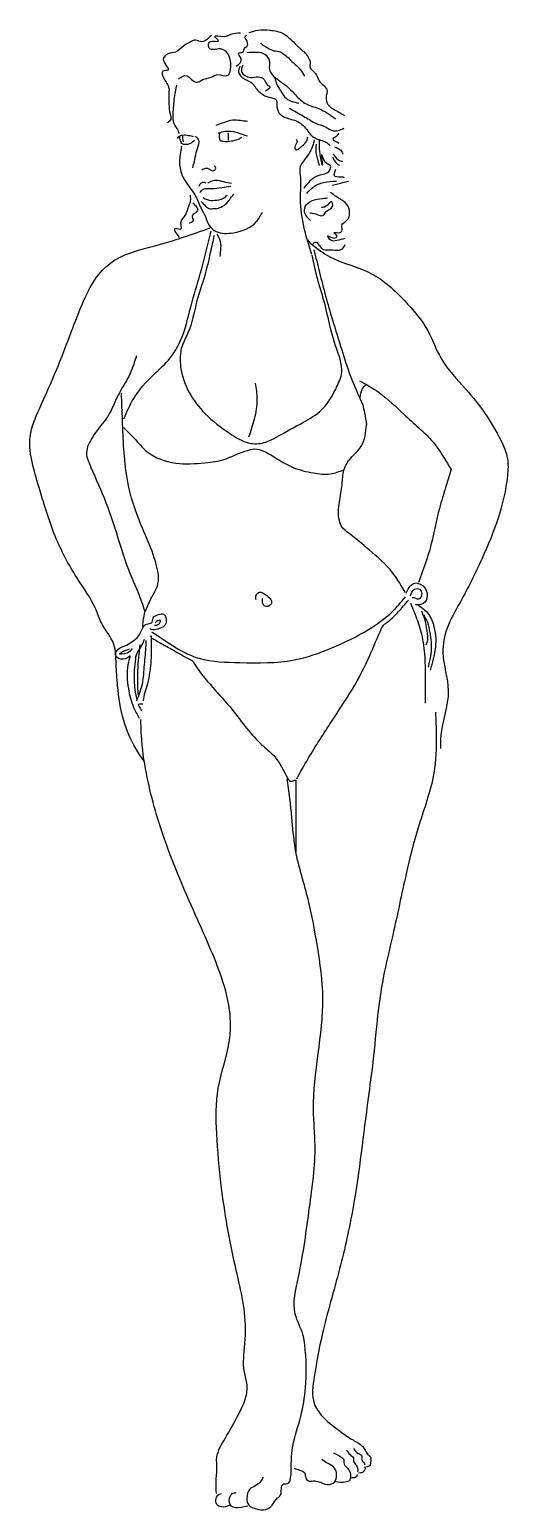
# Model space of a CAD drawing. Header units: millimetres. Extents: x -268 to 296, y 4 to 1750.
import ezdxf

# ---------------------------------------------------------------- set-up
doc = ezdxf.new("R2010")
doc.units = ezdxf.units.MM
doc.layers.add('ceco.net 139', color=7, linetype='Continuous')

msp = doc.modelspace()

# ---------------------------------------------------------------- linework, layer by layer
at = {"layer": 'ceco.net 139'}
for points, knots in [([(-92.9, 1692.1), (-89.5, 1694.3), (-83.8, 1697.9), (-77.7, 1691), (-71.2, 1686.1), (-64.1, 1692.5), (-55.2, 1692.4), (-46.1, 1699.2), (-34.5, 1692.7), (-28.9, 1709.8), (-35.5, 1732.8), (-56.2, 1724.1), (-57.9, 1731.8), (-56.3, 1738.8), (-40.5, 1733.4), (-55.4, 1745.3), (-38.3, 1740), (-30.9, 1745.7), (-24, 1746.1), (-19.9, 1746.3)], [0, 0, 0, 0, 10.22778, 17.392651, 25.207925, 30.68207, 42.567415, 51.00542, 62.834945, 70.064383, 97.216699, 110.353833, 113.955136, 118.658933, 128.746311, 135.56933, 146.49265, 154.782482, 166.276282, 166.276282, 166.276282, 166.276282]), ([(-9.6, 1746.6), (-6.2, 1747.7), (1.7, 1750.1), (15.4, 1749.5), (32.9, 1746.6), (44.1, 1732.8), (56.2, 1723.2), (63.3, 1713.7), (60.6, 1703.8), (70.3, 1699.4), (71.3, 1687.4), (84.7, 1681.4), (79.8, 1670.1), (82.5, 1660.1), (92.7, 1654.9), (99.2, 1650.8), (102.8, 1648.5)], [0, 0, 0, 0, 10.611864, 24.533584, 40.933277, 61.602334, 74.733052, 89.106805, 92.436327, 103.255362, 112.743146, 126.833253, 135.833361, 144.754117, 155.426325, 168.215142, 168.215142, 168.215142, 168.215142]), ([(-54, 1743.2), (-58.2, 1739.1), (-64.4, 1732.8), (-73.6, 1738.9), (-79.8, 1734.4), (-87.8, 1731.6), (-94.9, 1722.3), (-105.2, 1722.7), (-115.5, 1713.8), (-99.7, 1700.9), (-114.3, 1702.2), (-109.8, 1689.5), (-103.7, 1683.9), (-104.5, 1672.8), (-104.3, 1662.8), (-103.9, 1652.6), (-100.8, 1644.2), (-104.3, 1641.5), (-106, 1640.2)], [0, 0, 0, 0, 15.064409, 22.694927, 26.602585, 36.574569, 48.720247, 57.727583, 66.732385, 80.036884, 85.866203, 94.2095, 107.492887, 112.296655, 126.271271, 137.701037, 143.877072, 149.753708, 149.753708, 149.753708, 149.753708]), ([(-24.9, 1706.8), (-21.4, 1709.4), (-15.5, 1713.8), (-25.5, 1723.7), (-15.7, 1722), (-16, 1728.4), (-9.9, 1730.9), (-12.2, 1737.1), (-15.6, 1741.7), (-13.6, 1742.9), (-12.9, 1743.3)], [0, 0, 0, 0, 10.571966, 17.838503, 22.908937, 28.095079, 32.085582, 39.819886, 43.69785, 45.819858, 45.819858, 45.819858, 45.819858]), ([(4.6, 1733), (0.5, 1736.8), (15.7, 1724.3), (28.7, 1725.3), (39, 1713.4), (50, 1704.3), (54.1, 1697.8), (55.7, 1695.2)], [0, 0, 0, 0, 16.903035, 20.564206, 41.985885, 56.045299, 64.868233, 64.868233, 64.868233, 64.868233]), ([(-12.6, 1723.1), (-8.6, 1723.3), (-1.7, 1723.8), (9.2, 1722.3), (15.9, 1713.1), (12.3, 1701.3), (22.3, 1692), (33.3, 1684.8), (44, 1674.4), (55.1, 1661.5), (74.7, 1657.5), (85.9, 1649.4), (92.1, 1644.9)], [0, 0, 0, 0, 12.268851, 20.790685, 31.730366, 41.337967, 54.328869, 67.585173, 82.121033, 98.773191, 116.930278, 139.836853, 139.836853, 139.836853, 139.836853]), ([(-20.6, 1706.8), (-21.5, 1704.6), (-24, 1698.6), (-15.2, 1690.7), (-5.9, 1688), (-0.7, 1678.7), (7.5, 1671.7), (16.2, 1669.7), (23.3, 1667.6), (22.3, 1658.9), (24.8, 1650.3), (35.6, 1644.9), (48.3, 1643), (57.8, 1633.5), (64.3, 1622.7), (73.8, 1620), (81.9, 1617), (84.7, 1614.5), (85.8, 1613.4)], [0, 0, 0, 0, 6.830063, 18.116074, 28.804299, 35.431463, 49.306704, 59.055053, 63.501712, 68.515192, 81.932511, 88.016745, 103.424785, 119.608737, 126.235901, 140.61429, 147.142938, 151.853009, 151.853009, 151.853009, 151.853009]), ([(-17.3, 1708.2), (-18.3, 1705.4), (-20.8, 1698.4), (-8.9, 1692), (0, 1695.2), (9.3, 1692.3), (9.9, 1685.2), (16.9, 1682.1), (12.6, 1679.3), (9.6, 1677.3)], [0, 0, 0, 0, 8.060914, 20.287495, 29.261683, 37.140055, 44.868214, 48.182286, 55.449946, 55.449946, 55.449946, 55.449946]), ([(-91.8, 1627.3), (-92.6, 1629.4), (-94.1, 1633.5), (-97.9, 1637.6), (-99.8, 1644.3), (-98.8, 1655.7), (-98, 1669.9), (-95.9, 1680.3), (-95.1, 1684.3)], [0, 0, 0, 0, 6.526361, 13.198075, 16.116703, 27.268832, 46.965295, 59.024932, 59.024932, 59.024932, 59.024932]), ([(20.5, 1692.6), (21.2, 1690.2), (22.7, 1685), (27.7, 1677.3), (34, 1666.4), (43.3, 1664.5), (48.7, 1663.4)], [0, 0, 0, 0, 7.33396, 16.087803, 27.685388, 43.203443, 43.203443, 43.203443, 43.203443]), ([(-48.5, 1637.2), (-45.2, 1638.5), (-38.9, 1640.8), (-29.5, 1644.4), (-20.3, 1643), (-14.5, 1642.3), (-11.7, 1642)], [0, 0, 0, 0, 10.66811, 20.352503, 29.500758, 37.996596, 37.996596, 37.996596, 37.996596]), ([(37.8, 1657.5), (43.3, 1654.2), (51.1, 1649.6), (61.9, 1643.7), (69.5, 1638.2), (79.5, 1636.9), (86.5, 1630.5), (95.2, 1630.3), (99.6, 1632.5), (101.7, 1633.6)], [0, 0, 0, 0, 19.156873, 27.173052, 37.121368, 46.869683, 56.36614, 63.997155, 71.136685, 71.136685, 71.136685, 71.136685]), ([(-94.1, 1621.7), (-93.7, 1622.4), (-92.5, 1624.7), (-87.3, 1626.1), (-81.5, 1625.6), (-77.3, 1624.5), (-75.5, 1624)], [0, 0, 0, 0, 2.527453, 7.400308, 14.775748, 20.269528, 20.269528, 20.269528, 20.269528]), ([(-91.9, 1623.5), (-91.7, 1622.3), (-91.5, 1620.4), (-90.6, 1618.6), (-89.7, 1616.5)], [0, 0, 0, 0, 0.1345429, 0.2150067, 0.2150067, 0.2150067, 0.2150067]), ([(-88.1, 1624.4), (-88.2, 1622.5), (-88.2, 1620.2), (-87.6, 1617.9), (-87.4, 1617.5)], [0, 0, 0, 0, 0.2103576, 0.2570215, 0.2570215, 0.2570215, 0.2570215]), ([(-73.2, 1624.4), (-71.9, 1623.4), (-68.9, 1621), (-69.2, 1612.9), (-72.8, 1604.8), (-74.3, 1595.2), (-75.8, 1589.5), (-76.5, 1587)], [0, 0, 0, 0, 4.864172, 10.808293, 21.91018, 31.859051, 39.676957, 39.676957, 39.676957, 39.676957]), ([(-46.2, 1628), (-43.3, 1628.9), (-36.5, 1631), (-25.5, 1629.9), (-17.4, 1626.3), (-12.7, 1625.1), (-11.6, 1624.8)], [0, 0, 0, 0, 9.200631, 21.206166, 32.182985, 35.623195, 35.623195, 35.623195, 35.623195]), ([(-44.1, 1627.6), (-44.3, 1627.3), (-45.2, 1626), (-45, 1622.7), (-44.3, 1620.1), (-43.9, 1618.8)], [0, 0, 0, 0, 0.868327, 4.927074, 8.990094, 8.990094, 8.990094, 8.990094]), ([(-34.9, 1628.3), (-34.7, 1627.4), (-34.1, 1625), (-34.3, 1621.9), (-34.5, 1619.8), (-34.6, 1619.1)], [0, 0, 0, 0, 2.815647, 7.325122, 9.266534, 9.266534, 9.266534, 9.266534]), ([(45.9, 1620.9), (46.4, 1619.9), (47.2, 1618.2), (45.7, 1614.6), (42.6, 1611), (46.3, 1607.5), (49.6, 1610.2), (53.4, 1613.4), (58.3, 1617.7), (59.1, 1621.9), (59.4, 1623.5)], [0, 0, 0, 0, 3.143117, 5.238539, 11.524773, 14.113069, 17.077508, 22.2541, 30.234658, 35.058589, 35.058589, 35.058589, 35.058589]), ([(96.1, 1615.8), (92.5, 1617.6), (85.5, 1620.9), (94.6, 1624.6), (95.8, 1627.7), (96.1, 1628.4)], [0, 0, 0, 0, 8.644383, 16.479361, 18.835886, 18.835886, 18.835886, 18.835886]), ([(-89.4, 1612.7), (-90, 1609.3), (-91.7, 1600.7), (-92.3, 1586.4), (-85.5, 1570), (-73.1, 1557), (-68, 1541.4), (-60.8, 1529.8), (-57.7, 1518.5), (-46, 1508.9), (-24.8, 1509.8), (-3.1, 1517.7), (3.7, 1530.7), (5.9, 1534.7)], [0, 0, 0, 0, 10.234496, 26.228235, 42.358819, 61.955878, 79.022517, 90.90867, 102.802236, 113.107531, 133.594225, 163.322778, 176.70499, 176.70499, 176.70499, 176.70499]), ([(-90.3, 1616), (-88.8, 1615.5), (-84.7, 1614.1), (-78.3, 1615.5), (-75.3, 1618.6), (-74.2, 1619.8)], [0, 0, 0, 0, 4.701708, 12.948365, 17.683027, 17.683027, 17.683027, 17.683027]), ([(-44.2, 1619.1), (-42.8, 1618.8), (-38.4, 1617.9), (-30.9, 1618.4), (-23.4, 1620), (-19.6, 1622.4), (-18.2, 1623.3)], [0, 0, 0, 0, 4.208465, 13.696515, 22.071355, 27.061652, 27.061652, 27.061652, 27.061652]), ([(67.1, 1619.9), (66.5, 1617.4), (65.2, 1611.7), (60.5, 1603.4), (55.2, 1595.8), (49.1, 1588.1), (51.8, 1572.1), (49.2, 1548.3), (53.7, 1516.4), (60.5, 1495.2), (63.8, 1485.1)], [0, 0, 0, 0, 7.554999, 17.632096, 28.110409, 35.838569, 45.777483, 73.937687, 108.660953, 140.745053, 140.745053, 140.745053, 140.745053]), ([(55.1, 1562.9), (59.9, 1569.3), (67.6, 1579.9), (84.9, 1579.4), (87.3, 1590.4), (78.7, 1591.4), (75.1, 1607.4), (75.9, 1596.2), (77.4, 1585.8), (72.5, 1607), (73, 1615.1), (73.4, 1620.6)], [0, 0, 0, 0, 22.760173, 37.298285, 42.640319, 47.699251, 59.576784, 65.549325, 71.878788, 82.084949, 102.649399, 102.649399, 102.649399, 102.649399]), ([(69.1, 1614.9), (68.9, 1610.9), (68.7, 1605), (70.9, 1596.6), (72.2, 1592.3), (73, 1589.7)], [0, 0, 0, 0, 11.931277, 17.717292, 25.682542, 25.682542, 25.682542, 25.682542]), ([(90.9, 1611.9), (94.5, 1610.4), (99, 1608.4), (100.6, 1604.1), (100.9, 1603.3)], [0, 0, 0, 0, 10.941647, 13.464925, 13.464925, 13.464925, 13.464925]), ([(-65.6, 1584.6), (-64.8, 1585.1), (-62.8, 1586.5), (-58.9, 1587.1), (-56.1, 1585.3), (-54.1, 1583.6), (-51.5, 1583.4), (-48.2, 1585.6), (-49.5, 1588), (-50.2, 1589.4)], [0, 0, 0, 0, 2.765039, 7.295359, 10.796158, 12.505852, 14.888972, 18.113745, 22.022667, 22.022667, 22.022667, 22.022667]), ([(88.6, 1600), (89.9, 1597), (91.7, 1592.7), (95.7, 1590.7), (96.9, 1590.1)], [0, 0, 0, 0, 9.377734, 13.242762, 13.242762, 13.242762, 13.242762]), ([(89.3, 1603.7), (91.1, 1600.8), (93.9, 1596.6), (98.6, 1594.9), (100.2, 1594.4)], [0, 0, 0, 0, 9.63259, 14.680964, 14.680964, 14.680964, 14.680964]), ([(-58.4, 1569.1), (-57.2, 1569.8), (-54.4, 1571.6), (-47.9, 1573.2), (-39.9, 1570.4), (-33.7, 1569.6), (-30.6, 1569.1)], [0, 0, 0, 0, 4.255292, 10.038343, 19.355655, 28.814791, 28.814791, 28.814791, 28.814791]), ([(58.1, 1556.9), (60.5, 1559.5), (66, 1565.4), (78.5, 1571), (88.1, 1571.1), (93.3, 1571.2)], [0, 0, 0, 0, 10.547254, 24.042994, 39.34811, 39.34811, 39.34811, 39.34811]), ([(88.6, 1566.6), (92.7, 1567.7), (98.8, 1569.5), (105.1, 1570.8), (107.2, 1571.2)], [0, 0, 0, 0, 12.703968, 19.13982, 19.13982, 19.13982, 19.13982]), ([(91.9, 1585.1), (91.5, 1583.6), (90.9, 1581.5), (89.4, 1575.8), (97.5, 1577.1), (101.2, 1576.1), (102.2, 1575.8)], [0, 0, 0, 0, 4.823931, 6.839167, 15.683657, 19.063918, 19.063918, 19.063918, 19.063918]), ([(-91.6, 1504.8), (-95.6, 1510), (-101.8, 1518.2), (-88.7, 1513.3), (-90, 1519.5), (-90.4, 1525.3), (-83.7, 1531.2), (-82, 1539.3), (-78.3, 1546.5), (-78.6, 1551.6), (-78.7, 1554.6)], [0, 0, 0, 0, 11.760171, 18.444808, 22.008071, 26.462126, 36.472934, 45.075763, 51.279991, 60.199304, 60.199304, 60.199304, 60.199304]), ([(-60.5, 1569), (-61.7, 1569.4), (-63.8, 1570.4), (-67.5, 1568.5), (-68.4, 1566.2), (-68.9, 1564.9)], [0, 0, 0, 0, 3.542052, 6.847683, 10.862372, 10.862372, 10.862372, 10.862372]), ([(-67.7, 1558.1), (-66.5, 1559.6), (-63.2, 1563.8), (-52.9, 1561.8), (-42.5, 1563.9), (-34.9, 1564.9), (-31.4, 1565.4)], [0, 0, 0, 0, 5.364239, 15.349059, 27.419073, 38.081851, 38.081851, 38.081851, 38.081851]), ([(-63.8, 1552), (-62.2, 1551), (-58.2, 1548.6), (-49.8, 1548.5), (-41.1, 1549.7), (-37, 1553.5), (-35.6, 1554.8)], [0, 0, 0, 0, 5.397535, 13.943255, 24.601954, 30.328234, 30.328234, 30.328234, 30.328234]), ([(102.9, 1503.6), (99.8, 1502.8), (94.5, 1501.5), (86.6, 1499.6), (79.8, 1510.5), (88.9, 1502.3), (96.2, 1506.8), (85.6, 1512.7), (98.4, 1508.9), (100.5, 1515), (98.2, 1521.1), (110.8, 1526), (108.9, 1544), (95.9, 1550.7), (89.6, 1555.5), (86, 1558.3)], [0, 0, 0, 0, 9.566462, 16.535224, 23.162388, 31.547508, 35.592942, 40.98736, 49.300565, 52.264091, 58.558741, 65.604301, 85.150816, 95.093048, 108.885534, 108.885534, 108.885534, 108.885534]), ([(-76, 1545.7), (-74.7, 1544.3), (-72.5, 1542), (-69.1, 1537.3), (-73.2, 1533.5), (-78.7, 1530.6), (-73.6, 1523.9), (-78.1, 1522.4), (-80.5, 1521.7)], [0, 0, 0, 0, 5.993738, 9.977996, 15.057453, 20.097992, 25.607546, 31.417119, 31.417119, 31.417119, 31.417119]), ([(-66.1, 1547.4), (-64.5, 1545.5), (-61.7, 1542.1), (-56.7, 1538.3), (-51.9, 1539.3), (-46.9, 1538.9), (-40.4, 1541.5), (-34.7, 1546.5), (-31.8, 1550.7), (-30.5, 1552.7)], [0, 0, 0, 0, 7.450904, 13.77241, 16.89251, 21.684519, 28.799085, 36.947637, 44.124334, 44.124334, 44.124334, 44.124334]), ([(62.8, 1524.8), (60, 1527.5), (55.3, 1532), (55.5, 1543), (64.9, 1549.6), (74.5, 1550.7), (80.7, 1551.4), (82.7, 1551.6)], [0, 0, 0, 0, 11.133805, 18.760854, 29.329141, 41.876631, 47.879789, 47.879789, 47.879789, 47.879789]), ([(61.8, 1534.1), (64, 1533.8), (69.2, 1533.2), (78.2, 1528.3), (81.1, 1538), (90.1, 1538.7), (87.6, 1551.1), (81.9, 1540.5), (77.3, 1540.4), (75.7, 1540.4)], [0, 0, 0, 0, 7.085904, 16.513682, 22.214543, 31.634686, 37.027892, 46.24187, 50.987717, 50.987717, 50.987717, 50.987717]), ([(-133.2, 887.3), (-136.8, 892.3), (-147, 907.2), (-159.8, 936.9), (-164.5, 971.4), (-166.8, 1001.2), (-166.7, 1028.3), (-183.6, 1046.5), (-192.7, 1075.3), (-215.8, 1106.5), (-237.2, 1146.9), (-250.7, 1187.9), (-260.8, 1221.8), (-268.1, 1248.7), (-268.6, 1276.7), (-254.4, 1308.7), (-233.9, 1353.8), (-216.8, 1400.9), (-201, 1440.6), (-185.7, 1465.1), (-159.7, 1485.8), (-113.6, 1495.7), (-76.5, 1508.7), (-54.7, 1516.6)], [0.318664, 0.318664, 0.318664, 0.318664, 0.990982, 2.312228, 3.842456, 4.795143, 5.644602, 6.724029, 7.363158, 8.965254, 10.953802, 12.394608, 13.711526, 14.868643, 15.458564, 16.764385, 18.643017, 20.962049, 22.283295, 23.362475, 24.097191, 25.885973, 28.451439, 28.451439, 28.451439, 28.451439]), ([(-157.3, 1291.2), (-153.8, 1299.4), (-145.5, 1319), (-124.6, 1341.6), (-102.7, 1361), (-86.5, 1388.4), (-79, 1423.2), (-65.9, 1466.1), (-58.5, 1495.5), (-54.3, 1512.2)], [0, 0, 0, 0, 26.426297, 63.415917, 90.984705, 113.996186, 157.564468, 196.789549, 248.537932, 248.537932, 248.537932, 248.537932]), ([(-51, 1507.3), (-52.5, 1500.6), (-56, 1484.8), (-61.9, 1458.4), (-73.1, 1427.5), (-77.6, 1398.3), (-91.2, 1375), (-92.1, 1338.9), (-69.3, 1300.5), (-36.1, 1276.1), (-13, 1261.2), (7.8, 1261.6), (28.5, 1273), (51, 1285.4), (76.3, 1299.5), (89, 1318.6), (96.1, 1334), (99.6, 1344), (99.4, 1359.3), (87.9, 1384.9), (81.9, 1421.1), (70.8, 1454.7), (66.6, 1474.4), (64.6, 1483.9)], [0, 0, 0, 0, 20.604299, 48.467513, 81.046383, 118.975454, 136.056384, 160.727534, 222.977387, 259.767579, 285.46555, 303.121328, 318.917019, 355.473695, 381.199644, 404.098433, 422.63984, 432.392252, 435.264191, 468.406249, 514.080963, 545.367344, 574.428158, 574.428158, 574.428158, 574.428158]), ([(-47.7, 1508.9), (-46.5, 1506.6), (-42, 1498.5), (-43.4, 1489), (-44.4, 1482.3)], [0, 0, 0, 0, 7.709094, 27.402263, 27.402263, 27.402263, 27.402263]), ([(59.4, 1502.6), (61.3, 1499.3), (63.9, 1494.4), (69.4, 1502.6), (75.4, 1487.9), (87.2, 1491.6), (99, 1488.4), (102.2, 1494.2), (103.5, 1496.6)], [0, 0, 0, 0, 7.966984, 11.489746, 21.342734, 35.129432, 45.410338, 52.966538, 52.966538, 52.966538, 52.966538]), ([(64.5, 1496.8), (71.2, 1491.3), (92.2, 1475.7), (136.3, 1466.9), (172.9, 1432.2), (201.7, 1398.7), (215.6, 1357.7), (252.9, 1320.3), (280.3, 1281.7), (296.2, 1245.5), (293.6, 1196.2), (271.9, 1139.3), (243.3, 1081.6), (222.6, 1046.6), (215.4, 1010.1), (231.9, 966.8), (215, 929.5), (215.7, 906.5), (215.8, 902.5)], [0.0128728, 0.0128728, 0.0128728, 0.0128728, 0.0386261, 0.0915916, 0.1420719, 0.186299, 0.222989, 0.2692413, 0.3419477, 0.3653661, 0.3853727, 0.487349, 0.5455118, 0.5790673, 0.6084915, 0.6538353, 0.71073, 0.722734, 0.722734, 0.722734, 0.722734]), ([(66.6, 1490.5), (68.8, 1481.6), (75.5, 1453.9), (86.1, 1414.4), (99, 1373.9), (109.6, 1339.9), (119.1, 1318.9), (124.1, 1307.7)], [0, 0, 0, 0, 27.464695, 85.292139, 122.667131, 155.103823, 191.885753, 191.885753, 191.885753, 191.885753]), ([(-142.6, 1365.5), (-144.8, 1358.2), (-149.4, 1343.2), (-159.7, 1327.4), (-167.7, 1312.6), (-173.6, 1295.6), (-186.4, 1281.6), (-195.3, 1268.1), (-200.6, 1258.8), (-202.1, 1248.5), (-194, 1228.1), (-179.4, 1197.2), (-165.2, 1154.6), (-154.1, 1116.4), (-140.9, 1088.2), (-135.2, 1071.7), (-132.7, 1064.6)], [0, 0, 0, 0, 23.100927, 46.615112, 56.342399, 73.42331, 100.184096, 112.020112, 122.112594, 132.035871, 141.899984, 186.8178, 235.477411, 276.08835, 305.882922, 328.598064, 328.598064, 328.598064, 328.598064]), ([(-2.6, 1333.3), (-1.6, 1327), (0.8, 1312.9), (-3.1, 1291.1), (-7.9, 1276.5), (-10.3, 1269.5)], [0, 0, 0, 0, 18.99059, 42.797407, 65.17724, 65.17724, 65.17724, 65.17724]), ([(120.4, 1336), (128.3, 1331.6), (147.7, 1320.9), (168.9, 1299.6), (188.9, 1281.9), (205.8, 1266.4), (217.8, 1249.1), (225.4, 1236.3), (228.4, 1231.4)], [0, 0, 0, 0, 26.888673, 66.151773, 89.396065, 107.099757, 134.675769, 151.987732, 151.987732, 151.987732, 151.987732]), ([(121.1, 1316.3), (121.6, 1319.7), (122.5, 1325.9), (126.8, 1330.3), (128.8, 1332.2)], [0, 0, 0, 0, 10.119619, 18.111017, 18.111017, 18.111017, 18.111017]), ([(-131.4, 1065), (-129.3, 1070.4), (-125.5, 1080.3), (-114.5, 1096.8), (-118.8, 1122.6), (-130.6, 1151), (-145.1, 1184.2), (-157.1, 1230.9), (-158.4, 1277.5), (-159.8, 1310.7), (-160.2, 1321.2)], [0, 0, 0, 0, 17.456215, 32.136162, 57.602938, 89.922974, 126.190236, 165.597062, 233.730031, 265.345138, 265.345138, 265.345138, 265.345138]), ([(124.1, 1307.7), (124.8, 1304.5), (126.6, 1296.8), (127.9, 1288.9), (128.6, 1284.2)], [0, 0, 0, 0, 9.714955, 23.880038, 23.880038, 23.880038, 23.880038]), ([(-157.6, 1281.1), (-153.5, 1276.9), (-144, 1267.6), (-128.1, 1247.4), (-96.8, 1236.6), (-65.3, 1238.8), (-40.5, 1241.6), (-25.2, 1249.4), (-13.6, 1253.4), (-3, 1256.8), (10.2, 1252.5), (24.1, 1243.3), (42.9, 1232.3), (64.2, 1227.3), (85.1, 1224.7), (96.8, 1229), (102.1, 1231.2)], [0, 0, 0, 0, 0.0177072, 0.0397806, 0.076109, 0.1105943, 0.1349435, 0.1499085, 0.1615063, 0.1719003, 0.1823763, 0.2015537, 0.2221775, 0.2470085, 0.2670022, 0.2839552, 0.2839552, 0.2839552, 0.2839552]), ([(174.6, 1085.9), (169.9, 1094.1), (158.8, 1113.6), (133.5, 1134.9), (113.7, 1152.3), (99.6, 1162.1), (94.7, 1175.5), (96.1, 1192.9), (100.5, 1212.3), (100.4, 1230.9), (109.9, 1246.1), (126.3, 1259.5), (127.8, 1275.1), (128.6, 1284.2)], [0, 0, 0, 0, 28.229811, 67.119024, 97.43879, 108.481314, 116.940023, 138.684536, 159.864651, 176.810661, 193.17039, 211.777788, 237.949391, 237.949391, 237.949391, 237.949391]), ([(228.4, 1231.4), (226.4, 1224.7), (221.7, 1209.4), (212.2, 1180.2), (205.8, 1141.3), (195.3, 1112.8), (189.8, 1098.2)], [0, 0, 0, 0, 20.893511, 47.891876, 92.082795, 138.791673, 138.791673, 138.791673, 138.791673]), ([(-1.4, 1077.6), (-1.8, 1079.2), (-2.8, 1082.9), (3.5, 1089), (10.7, 1082.7), (17.5, 1078.1), (16, 1070.6), (9.7, 1068.9), (5.6, 1073.4), (5.8, 1076.9), (6, 1079.2)], [0, 0, 0, 0, 4.70258, 10.779354, 20.220983, 28.525597, 33.356291, 39.800234, 43.114844, 49.799637, 49.799637, 49.799637, 49.799637]), ([(175.3, 1085.5), (176.4, 1087.7), (178.5, 1092.2), (184.8, 1099.6), (196.2, 1095.2), (201.1, 1085.4), (199, 1073.8), (190.9, 1071.7), (187.1, 1071.8), (186.3, 1071.8)], [0, 0, 0, 0, 7.512813, 14.97593, 26.353758, 36.486078, 47.00174, 56.147988, 58.492411, 58.492411, 58.492411, 58.492411]), ([(180.4, 1082.4), (181.4, 1085.6), (183.1, 1091), (192, 1091.4), (194.8, 1084.7), (191.1, 1076.2), (185.7, 1080.3), (183, 1080.1), (182.4, 1080)], [0, 0, 0, 0, 9.109827, 15.361559, 20.953577, 28.466368, 34.531953, 36.485631, 36.485631, 36.485631, 36.485631]), ([(-124.9, 1040.2), (-120.2, 1037.2), (-107.3, 1029.1), (-89.6, 1016.7), (-59.6, 1004.5), (-15.2, 1003.8), (38.2, 1002.6), (88.8, 1020.5), (127.6, 1039.6), (157.1, 1060.2), (169.5, 1075.2), (174.4, 1081.2)], [0, 0, 0, 0, 16.689539, 45.636439, 64.57246, 112.899907, 177.056045, 223.393023, 271.966041, 307.125301, 330.092164, 330.092164, 330.092164, 330.092164]), ([(46.4, 866.8), (50.8, 874.8), (63.7, 897.9), (86.2, 932.8), (112.7, 971.9), (131.7, 1009), (141.6, 1034.1), (148.3, 1048.3), (156.5, 1053.7), (166.9, 1064), (174.2, 1072.8), (178, 1077.4)], [0, 0, 0, 0, 27.464486, 79.478093, 124.420797, 169.104258, 204.002271, 205.727369, 215.824999, 232.202762, 249.986786, 249.986786, 249.986786, 249.986786]), ([(180.4, 1073.8), (182.6, 1068.7), (187.6, 1056.9), (194.4, 1036), (197.9, 1010.5), (197.5, 983.2), (197.6, 965), (197.6, 955.8)], [0, 0, 0, 0, 16.463708, 38.573612, 65.801854, 93.141586, 120.478526, 120.478526, 120.478526, 120.478526]), ([(189.4, 1071.4), (192.9, 1069.2), (201, 1064), (209.6, 1046.2), (211.5, 1021.6), (206.1, 1003.7), (203.5, 994.9)], [0, 0, 0, 0, 12.266882, 28.351812, 56.991235, 84.273105, 84.273105, 84.273105, 84.273105]), ([(193.3, 1064.8), (194.6, 1061.7), (197.7, 1054.2), (199.3, 1041.8), (201.4, 1030.8), (199, 1025.5), (198.4, 1024.2)], [0, 0, 0, 0, 10.010667, 24.333267, 37.616969, 41.823366, 41.823366, 41.823366, 41.823366]), ([(-150.5, 1011.4), (-152, 1010.2), (-156.2, 1006.9), (-164.8, 1007.6), (-167.9, 1014.3), (-163.6, 1021.7), (-154.5, 1023.6), (-146.9, 1029.1), (-139, 1034.6), (-136.6, 1043.1), (-132, 1049.5), (-127.7, 1049.8), (-123.3, 1050.5), (-123.9, 1058), (-117, 1060.1), (-110.2, 1062.4), (-107.3, 1056.1), (-106.9, 1049.4), (-112.3, 1044.7), (-118.3, 1042.8), (-123.5, 1041.8), (-126.3, 1043.4), (-126.9, 1043.8)], [0, 0, 0, 0, 5.763587, 16.311444, 19.319093, 26.698976, 37.628251, 46.273623, 54.721898, 65.375531, 72.505867, 75.921568, 78.145647, 84.723667, 91.848455, 97.989159, 102.650859, 109.674044, 117.017153, 121.558697, 129.202671, 131.251916, 131.251916, 131.251916, 131.251916]), ([(-132.7, 1063.9), (-133.6, 1060.2), (-134.8, 1054.3), (-135.3, 1048.4), (-135.5, 1046.2)], [0, 0, 0, 0, 11.498762, 17.940256, 17.940256, 17.940256, 17.940256]), ([(-121.1, 1048.1), (-120.3, 1048), (-118.5, 1047.8), (-115.7, 1049.4), (-114.2, 1051.4), (-113.9, 1054.2), (-117.9, 1053.3), (-119.4, 1051.7), (-120.5, 1050.5)], [0, 0, 0, 0, 2.444114, 5.176425, 9.158378, 10.074465, 12.213094, 17.468405, 17.468405, 17.468405, 17.468405]), ([(195.7, 1060.1), (197.4, 1057.3), (201.4, 1051), (203, 1039.7), (205.2, 1027.1), (204.7, 1013.2), (202.4, 1003.5), (201.1, 998.4)], [0, 0, 0, 0, 9.787751, 22.199245, 33.631892, 48.086707, 63.634734, 63.634734, 63.634734, 63.634734]), ([(-142.2, 961), (-143.4, 968.2), (-146.1, 983.7), (-144.1, 1001), (-142.8, 1014), (-137.3, 1021.1), (-134.7, 1027.4), (-133, 1031.3)], [0, 0, 0, 0, 21.550974, 46.941415, 52.212751, 60.281141, 72.846577, 72.846577, 72.846577, 72.846577]), ([(-142.2, 958.9), (-139.6, 965.3), (-134, 978.9), (-133.5, 1001.4), (-131.1, 1018.5), (-131.2, 1028.1), (-131.2, 1030)], [0, 0, 0, 0, 20.666237, 43.697923, 66.672802, 72.474548, 72.474548, 72.474548, 72.474548]), ([(-125.4, 1034.3), (-124.8, 1039.3), (-125.3, 1006.3), (-125.8, 997.8), (-129.1, 979.4), (-133, 969), (-134.1, 962.2), (-134.6, 958.9)], [0, 0, 0, 0, 14.965513, 42.508522, 55.923611, 66.453285, 76.395084, 76.395084, 76.395084, 76.395084]), ([(-124, 1032.6), (-121.2, 1030.9), (-112.7, 1025.8), (-97.7, 1018), (-85.4, 1010.4), (-76.7, 1006.4), (-62.9, 983.5), (-37.6, 960.3), (-13.2, 926.4), (3, 908), (23.7, 892), (31.3, 876.3), (36.1, 866.3)], [0, 0, 0, 0, 9.860084, 29.723372, 50.448728, 53.559625, 57.958171, 128.396687, 156.716778, 182.928305, 201.770112, 234.280068, 234.280068, 234.280068, 234.280068]), ([(-147.7, 1020.3), (-149.1, 1018.3), (-152.1, 1014.3), (-165.4, 1012.7), (-157, 1017.8), (-153.4, 1019), (-150.8, 1020)], [0, 0, 0, 0, 8.017634, 16.620968, 20.349639, 29.65577, 29.65577, 29.65577, 29.65577]), ([(-140.5, 966), (-140.8, 975.5), (-141.6, 995.3), (-139.2, 1014.9), (-138, 1025)], [0, 0, 0, 0, 28.657275, 59.18811, 59.18811, 59.18811, 59.18811]), ([(-149.8, 1011.7), (-150.9, 1008.2), (-154.6, 995.7), (-152.9, 974.6), (-147.8, 953.3), (-141.6, 942.3), (-139.2, 938.1)], [0, 0, 0, 0, 11.035471, 38.829481, 61.942699, 76.422142, 76.422142, 76.422142, 76.422142]), ([(-134.9, 954.6), (-137.9, 954.8), (-141.6, 955.1), (-138.5, 951.2), (-137.7, 948.9), (-137, 947)], [0, 0, 0, 0, 5.57502, 6.676155, 13.096498, 13.096498, 13.096498, 13.096498]), ([(209.9, 945.3), (210.3, 936.3), (211.4, 912.4), (209.8, 865.6), (189.1, 812.9), (173.7, 749.1), (161.6, 689.8), (148, 634.7), (140.8, 584.7), (137.1, 537.2), (126.3, 461.8), (117.7, 379.6), (97.5, 287.1), (77.3, 221.1), (68, 169), (62.6, 133.5), (78.6, 111.3), (95.8, 98.9), (111.4, 87.7), (124.4, 81.5), (128, 74), (129.6, 70.6)], [0, 0, 0, 0, 27.083602, 71.97246, 139.02796, 194.945853, 269.021491, 320.653751, 365.006131, 420.358784, 463.657481, 593.344917, 667.857945, 748.004865, 798.346757, 830.081061, 848.983109, 876.836596, 893.669093, 907.135118, 918.021389, 918.021389, 918.021389, 918.021389]), ([(-48.2, 24.2), (-48.5, 28.8), (-49.2, 38.4), (-47.1, 52.5), (-49.4, 70.6), (-36, 92), (-23.9, 114.2), (-13.4, 134.9), (-10.9, 152.4), (-18, 173.1), (-14.9, 195.8), (-12.4, 237.4), (-29, 299.4), (-42.1, 375.5), (-48.4, 445.8), (-49.4, 503.6), (-31.5, 550.1), (-31, 597.3), (-45.7, 645.6), (-75.2, 711.1), (-108.9, 787.8), (-129.8, 861.3), (-136.6, 909.1), (-137.2, 930.3), (-137.3, 936.6)], [0, 0, 0, 0, 13.814815, 28.540295, 42.793347, 67.126267, 100.225641, 120.171478, 136.304923, 151.619275, 184.582479, 203.310837, 276.902651, 373.820791, 435.519277, 488.921877, 545.210706, 582.627638, 628.219877, 695.237505, 798.306958, 879.1352, 923.77863, 942.671461, 942.671461, 942.671461, 942.671461]), ([(39.7, 46.2), (39.8, 57.5), (40, 81.2), (52, 114.3), (58.5, 154.4), (57.6, 186.5), (53.8, 215.9), (38.7, 240.5), (52.7, 293.5), (60.6, 358.1), (70.4, 424.3), (61.6, 506.8), (83.4, 585), (71.1, 668.6), (60.6, 727.8), (44, 777), (40.8, 824.8), (37.2, 851.8), (35.2, 867.3)], [0, 0, 0, 0, 33.853597, 70.530116, 104.595099, 155.005278, 166.360265, 193.235663, 237.262389, 320.432223, 393.527331, 435.570096, 568.204558, 629.224205, 687.251629, 748.827098, 783.562889, 830.566142, 830.566142, 830.566142, 830.566142]), ([(36.1, 866.3), (37.3, 865.2), (39.8, 862.8), (42.8, 864.6), (44.4, 865.5)], [0, 0, 0, 0, 4.501271, 9.372533, 9.372533, 9.372533, 9.372533]), ([(45.4, 865.5), (45.4, 857.1), (45.4, 828.9), (45.4, 800.7), (45.4, 780.9)], [0, 0, 0, 0, 0.927144, 3.113408, 3.113408, 3.113408, 3.113408]), ([(89.2, 72.4), (92.1, 71), (96.5, 68.8), (102.8, 64.8), (100.8, 59.1), (105.8, 55.2), (109, 50.2), (110.5, 44.4), (109, 41), (108.3, 39.3)], [0, 0, 0, 0, 10.302749, 15.430173, 18.878404, 25.665576, 31.69923, 37.066461, 42.569838, 42.569838, 42.569838, 42.569838]), ([(105, 75.7), (106.2, 73.7), (108.2, 70.1), (114.1, 67.1), (112.7, 61.3), (116.7, 57.9), (118.6, 53.6), (118.2, 50.9), (118.1, 49.8)], [0, 0, 0, 0, 6.997073, 12.510648, 16.875404, 22.103872, 26.98414, 30.251409, 30.251409, 30.251409, 30.251409]), ([(113.2, 77.2), (114.7, 75.1), (117.3, 71.6), (124.5, 69.5), (121.8, 63.9), (125.7, 61.5), (126.2, 59.1), (126.4, 58.1)], [0, 0, 0, 0, 8.076814, 13.156413, 17.509858, 21.787942, 24.653675, 24.653675, 24.653675, 24.653675]), ([(129.6, 70.6), (131.1, 69.6), (133.9, 67.6), (133.6, 62.2), (133.3, 57.3), (129.3, 55.5), (127.3, 55.2), (126, 55.1)], [0, 0, 0, 0, 5.171174, 9.53593, 15.386448, 18.063437, 21.761766, 21.761766, 21.761766, 21.761766]), ([(43.5, 54.1), (45.5, 53.4), (49.4, 51.9), (56.2, 50.1), (56.2, 44), (59.1, 38), (66.4, 39.6), (74, 38.1), (81.7, 33.6), (92.3, 36.6), (93.8, 45.3), (92.7, 53.5), (86.9, 58.1), (80.6, 60.8), (77.7, 63.1), (75.8, 64.7)], [0, 0, 0, 0, 6.537596, 13.107397, 17.767051, 23.455877, 30.174866, 36.97162, 46.891364, 56.295568, 64.212334, 71.037131, 80.402826, 84.457059, 91.601658, 91.601658, 91.601658, 91.601658]), ([(127.7, 54.3), (127, 52.9), (125.9, 50.3), (122.5, 48.3), (120.4, 48.5), (119.5, 48.5)], [0, 0, 0, 0, 4.631893, 8.365245, 10.903862, 10.903862, 10.903862, 10.903862]), ([(6.7, 43.5), (6, 41.9), (3.9, 37.7), (-2, 33.2), (-10.7, 29.6), (-13.2, 19.9), (-11.2, 9.3), (-0.8, 6), (9.5, 3.7), (18.6, 10.5), (21.7, 18), (30.3, 23.1), (25.7, 38.4), (39.8, 33.8), (39.4, 47.4), (39.7, 46.2)], [0, 0, 0, 0, 0.0052311, 0.0140453, 0.0215945, 0.0322172, 0.0411193, 0.0509197, 0.062098, 0.0714182, 0.0819716, 0.0855961, 0.1004413, 0.1067469, 0.1165235, 0.1165235, 0.1165235, 0.1165235]), ([(107.9, 38.9), (106.9, 38.6), (101.5, 36.7), (95.7, 37.6), (90.9, 38.4)], [0, 0, 0, 0, 3.03948, 17.187859, 17.187859, 17.187859, 17.187859]), ([(117.7, 46.7), (117.3, 45.7), (116.7, 43.9), (113.7, 42.6), (111.7, 42.6), (110.4, 42.5)], [0, 0, 0, 0, 3.081379, 5.513891, 9.158591, 9.158591, 9.158591, 9.158591]), ([(-33.3, 10.1), (-34.7, 9.6), (-38.8, 7.9), (-47.4, 8.3), (-49.6, 16.6), (-47.2, 22.7), (-43.8, 24), (-42.2, 24.5)], [0, 0, 0, 0, 4.620179, 13.687908, 20.788758, 26.757626, 31.495188, 31.495188, 31.495188, 31.495188]), ([(-11.4, 9.2), (-13.9, 8.8), (-20.1, 7.7), (-32.5, 6.6), (-33.9, 18.1), (-30.3, 24.8), (-26.6, 25.2), (-24.9, 25.5)], [0, 0, 0, 0, 7.956798, 19.73659, 29.761735, 35.586873, 40.504434, 40.504434, 40.504434, 40.504434])]:
    msp.add_open_spline(points, degree=3, knots=knots, dxfattribs=at)
for points in [[(-30.5, 1552.7), (-29.5, 1553.9), (-28.5, 1555.1), (-27.6, 1556.3)], [(58.6, 1501.7), (59.5, 1501), (60.4, 1500.2), (61.3, 1499.4)]]:
    msp.add_open_spline(points, degree=3, dxfattribs=at)

doc.saveas('drawing.dxf')
